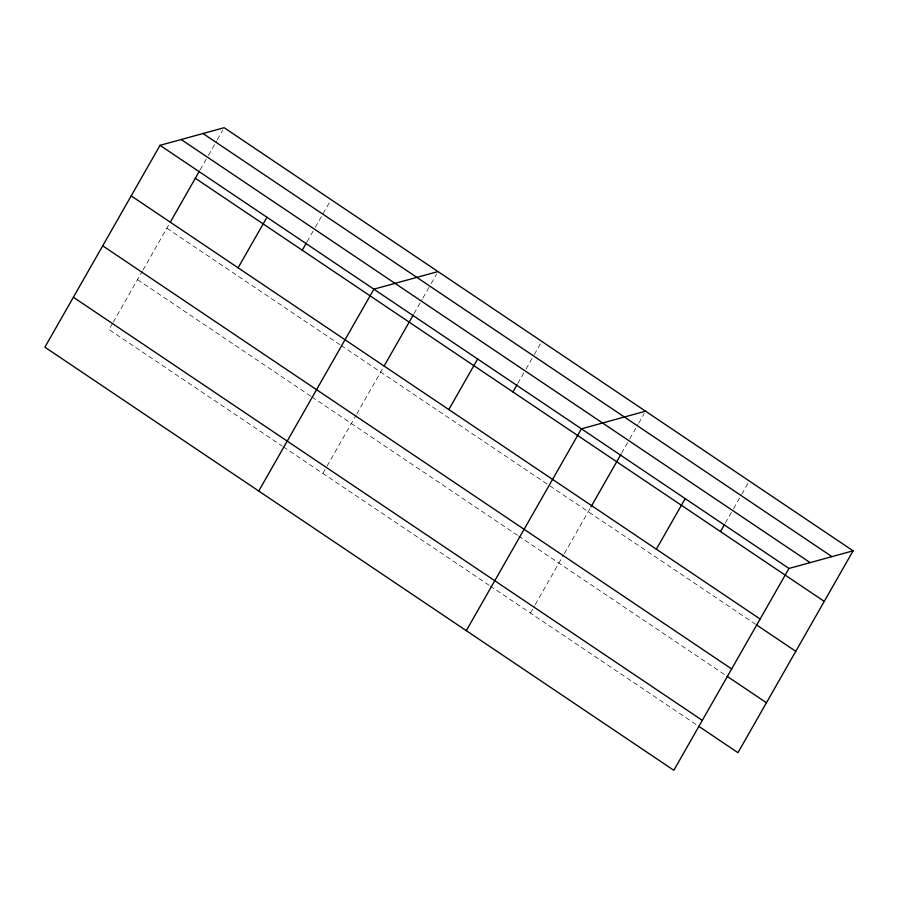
<?xml version="1.0" encoding="UTF-8"?>
<svg xmlns="http://www.w3.org/2000/svg" width="898" height="898" viewBox="0 0 898 898"><rect width="100%" height="100%" fill="white"/><g stroke="black" fill="none" stroke-linecap="round" stroke-linejoin="round"><path stroke-width="0.67" stroke-dasharray="4.49 3.37" d="M112.508 323.471L109.028 329.555L282.197 446.048M113.204 322.247L142.288 271.263M142.962 270.062L169.621 223.321M200.131 169.845L207.685 156.6M208.37 155.399L216.609 140.952M217.294 139.751L222.794 130.109M307.049 241.775L314.603 228.53M315.288 227.329L329.712 202.05M322.865 473.414L326.344 467.33M327.04 466.107L356.124 415.123M356.809 413.922L382.773 368.404M413.967 313.705L422.206 299.259M422.891 298.057L430.445 284.812M431.141 283.611L436.63 273.98M517.742 383.525L525.296 370.279M525.981 369.067L533.535 355.833M534.22 354.62L541.09 342.587M530.415 613.042L534.591 605.735M535.275 604.522L563.675 554.751M564.348 553.55L591.007 506.82M621.517 453.333L629.071 440.087M629.756 438.886L637.995 424.44M638.68 423.239L644.18 413.608M725.292 523.152L732.847 509.907M733.531 508.706L741.086 495.46M741.77 494.259L748.64 482.215M166.848 228.193L340.005 344.686M341.173 345.472L755.42 624.166M137.506 279.637L310.674 396.13M311.831 396.905L517.383 535.197M518.539 535.971L724.933 674.825M283.353 446.834L488.905 585.114M490.061 585.9L697.611 725.528"/><path stroke-width="1.35" d="M160.035 145.33L44.9 347.178L673.837 770.293L788.972 568.445L853.1 550.822L224.163 127.707L160.035 145.33L788.972 568.445M170.317 222.109L199.446 171.047M238.105 267.817L266.953 217.26M302.244 250.205L306.364 242.976M258.736 491.038L373.871 289.19L438 271.566M384.153 365.969L413.282 314.906M448.798 409.567L477.646 358.998M512.938 391.943L517.057 384.726M466.286 630.665L581.421 428.817L645.55 411.194M591.007 506.82L620.832 454.534M656.348 549.194L685.196 498.626M720.488 531.571L724.607 524.353M853.1 550.822L737.965 752.67L698.767 726.302M203.004 133.521L831.941 556.637M181.194 139.516L810.131 562.631M195.326 178.275L824.263 601.391M131.187 195.887L760.123 619.014M756.576 624.941L795.785 651.319M102.72 245.816L731.645 668.931M727.245 676.374L766.443 702.752M73.378 297.249L702.315 720.364"/></g></svg>
